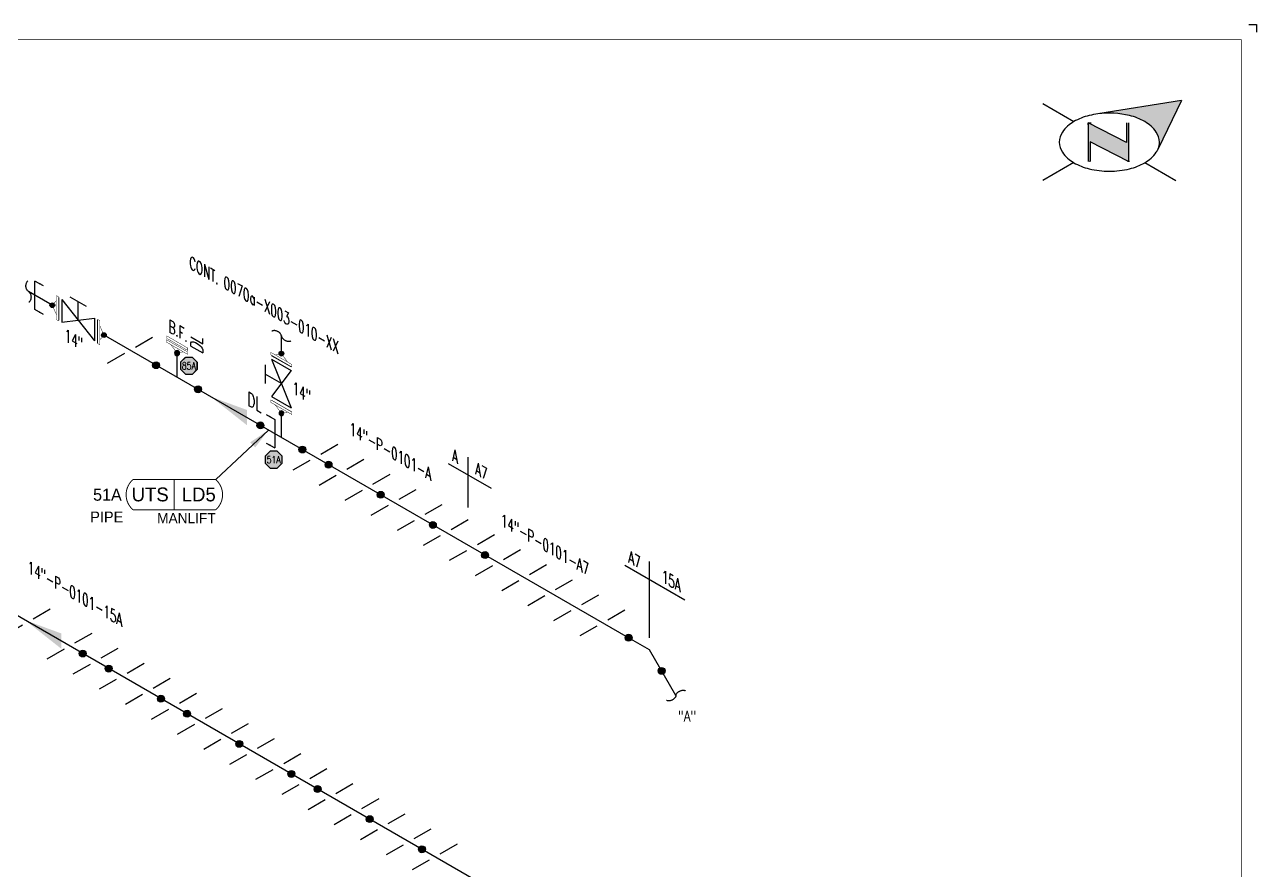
# Model space of a CAD drawing. Header units: inches. Extents: x 0 to 17.2, y 0 to 11.2.
# Drawn here: x 7.03 to 17.25, y 4.23 to 11.25 of the extents above; entities that cross this region are included whole.
import ezdxf
from ezdxf.enums import TextEntityAlignment as Align

# ---------------------------------------------------------------- set-up
doc = ezdxf.new("R2010")
doc.units = ezdxf.units.IN
doc.header["$MEASUREMENT"] = 0
doc.linetypes.add('HIDDEN2', pattern=[0.1875, 0.125, -0.0625])
for name, color, linetype in [('3', 1, 'Continuous'), ('BORDER', 3, 'Continuous'), ('COMP', 1, 'Continuous'), ('Continuation', 7, 'Continuous'), ('DL', 20, 'Continuous'), ('FITTINGS', 4, 'Continuous'), ('FLOW', 1, 'Continuous'), ('PART_PCML', 7, 'Continuous'), ('PART_SelectedCML_UT', 132, 'Continuous'), ('PIPE-ANNO', 150, 'HIDDEN2'), ('TEXT', 7, 'Continuous'), ('UNAS.PIPE', 251, 'Continuous'), ('WELD POINTS', 41, 'Continuous'), ('Welds', 7, 'Continuous')]:
    doc.layers.add(name, color=color, linetype=linetype)
doc.layers.add('PIPE', color=7, linetype='Continuous', lineweight=30)
doc.styles.add('CMLPAS', font='')
doc.styles.add('ISO30', font='simplex.shx', dxfattribs={"width": 0.85, "oblique": 30, "height": 0.075})
doc.styles.add('ISO330', font='romand.shx', dxfattribs={"width": 0.85, "height": 0.05})
doc.styles.add('PART_Standard', font='romans', dxfattribs={"width": 0.8, "height": 0.09})
doc.styles.add('Richmond', font='arial.ttf')
doc.styles.add('SIMPLEX', font='ROMANS')
doc.styles.get("Standard").update_dxf_attribs({"font": 'arial.ttf'})
doc.styles.get('CMLPAS').set_extended_font_data('Cordia New')
doc.dimstyles.new('Richmond', dxfattribs={"dimtxt": 0.18, "dimasz": 0.18, "dimexe": 0.18, "dimexo": 0.0625, "dimgap": 0.09, "dimtad": 0, "dimtih": 1, "dimtoh": 1, "dimdec": 4, "dimzin": 0, "dimdsep": 46, "dimtxsty": 'Richmond', "dimcen": 0.09, "dimadec": 0, "dimazin": 0, "dimtfac": 1, "dimtdec": 4, "dimtofl": 0, "dimtmove": 0, "dimatfit": 3, "dimfxl": 1, "dimtolj": 1, "dimtzin": 0, "dimarcsym": 0})
doc.dimstyles.get("Standard").update_dxf_attribs({"dimtxt": 0.18, "dimasz": 0.18, "dimexe": 0.18, "dimexo": 0.0625, "dimgap": 0.09, "dimtad": 0, "dimtih": 1, "dimtoh": 1, "dimdec": 4, "dimzin": 0, "dimdsep": 46, "dimtxsty": 'Standard', "dimcen": 0.09, "dimadec": 0, "dimazin": 0, "dimtfac": 1, "dimtdec": 4, "dimtofl": 0, "dimtmove": 0, "dimatfit": 3, "dimfxl": 1, "dimtolj": 1, "dimtzin": 0, "dimarcsym": 0})

# ---------------------------------------------------------------- blocks, each defined once
blk = doc.blocks.new('north2')
at = {"layer": 'BORDER'}
for points in [[(-0.706, -0.767, -0.156851), (-0.679, -0.851, -0.095667), (-0.689, -0.905), (-0.495, -0.504), (-1.19, -0.617, -0.092194), (-0.928, -0.631, -0.072341), (-0.801, -0.681, -0.106617)], [(-0.938, -1.011), (-0.936, -1.009), (-0.936, -0.691), (-0.952, -0.691), (-0.952, -0.853), (-1.27, -0.691), (-1.27, -0.707), (-1.27, -1.012), (-1.254, -1.012), (-1.254, -0.849)]]:
    blk.add_hatch(color=7, dxfattribs=at).paths.add_polyline_path(points)
at = {"layer": 'BORDER', "color": 7}
for p, q in [((-0.495, -0.504), (-1.19, -0.617)), ((-0.495, -0.504), (-0.689, -0.905)), ((-1.389, -0.681), (-1.646, -0.533)), ((-1.27, -0.691), (-1.27, -1.012)), ((-0.952, -0.853), (-1.27, -0.691)), ((-1.27, -0.707), (-1.27, -0.691)), ((-1.262, -0.691), (-1.246, -0.691)), ((-0.952, -0.691), (-0.952, -0.853)), ((-0.936, -0.691), (-0.936, -1.012)), ((-0.936, -1.012), (-1.254, -0.849)), ((-1.254, -0.849), (-1.254, -1.012)), ((-1.389, -1.021), (-1.646, -1.169)), ((-1.26, -1.011), (-1.262, -1.009)), ((-0.928, -1.012), (-0.944, -1.012)), ((-0.801, -1.021), (-0.544, -1.169))]:
    blk.add_line(p, q, dxfattribs=at)
for centre, radius, start, end in [((-1.095, -1.329), 0.719, 76.5505, 97.6203), ((-1.238, -0.944), 0.304, 120, 144.3429), ((-1.152, -1.093), 0.476, 103.4495, 120), ((-1.095, -1.329), 0.719, 97.6203, 103.4495), ((-1.039, -1.093), 0.476, 60, 76.5505), ((-0.953, -0.944), 0.304, 35.6571, 60), ((-1.367, -0.851), 0.144, 144.3429, 180), ((-0.823, -0.851), 0.144, 360, 35.6571), ((-1.367, -0.851), 0.144, 180, 215.6571), ((-0.823, -0.851), 0.144, 324.3429, 337.5547), ((-0.823, -0.851), 0.144, 337.5796, 360), ((-1.238, -0.758), 0.304, 215.6571, 240), ((-1.152, -0.609), 0.476, 240, 256.5505), ((-1.039, -0.609), 0.476, 283.4495, 300), ((-0.953, -0.758), 0.304, 300, 324.3429), ((-1.095, -0.373), 0.719, 256.5505, 270), ((-1.095, -0.373), 0.719, 270, 283.4495)]:
    blk.add_arc(centre, radius, start, end, dxfattribs=at)
blk = doc.blocks.new('A$C6804a2e5')
blk.add_blockref('north2', (0, 0))
blk = doc.blocks.new('A$C860dd1f6')
at = {"layer": 'PIPE'}
blk.add_blockref('A$C6804a2e5', (0, 0), dxfattribs=at)
blk = doc.blocks.new('Border')
at = {"layer": 'BORDER', "const_width": 0.005}
blk.add_lwpolyline([(0.25, 0.25), (17.25, 0.25), (17.25, 11.25), (0.25, 11.25)], close=True, dxfattribs=at)
blk = doc.blocks.new('1_Text_330')
at = {"layer": 'TEXT', "style": 'PART_Standard', "oblique": 330, "width": 0.8}
blk.add_attdef('3/4"', (0, 0), '', height=0.09, rotation=330, dxfattribs=at)
blk = doc.blocks.new('4_SUPPORT_I-BEAM_30')
at = {"color": 0, "linetype": 'ByBlock', "lineweight": -2}
for p, q in [((-0.044, 0.025), (-0.186, 0.107)), ((0.186, -0.107), (0.044, -0.025))]:
    blk.add_line(p, q, dxfattribs=at)
blk = doc.blocks.new('1_ARROW_FLOW_30')
at = {"color": 0, "linetype": 'ByBlock'}
blk.add_solid([(-0.15, -0.15), (0.15, 0.087), (-0.15, -0.023)], dxfattribs=at)
blk = doc.blocks.new('2_WELD_SINGLE_00')
at = {"linetype": 'ByBlock', "lineweight": -2}
h = blk.add_hatch(color=0, dxfattribs=at)
edge = h.paths.add_edge_path()
edge.add_arc((0, 0), 0.0286, 0, 360)
at = {"color": 0, "linetype": 'ByBlock', "lineweight": -2}
blk.add_circle((0, 0), 0.0286, dxfattribs=at)
blk = doc.blocks.new('1_BREAK-PIPE_PIPE_00')
at = {"color": 0, "linetype": 'ByBlock', "lineweight": -2}
for centre, major_axis in [((0.03, -0.092), (0, 0.101)), ((-0.03, 0.092), (0, -0.101))]:
    blk.add_ellipse(centre, major_axis=major_axis, ratio=0.711978, start_param=0.427466, end_param=3.141593, dxfattribs=at)
blk = doc.blocks.new('1_Tilde_00')
at = {"layer": 'PIPE-ANNO', "xscale": -0.5000000000000001, "yscale": 0.5, "zscale": 0.5}
blk.add_blockref('1_BREAK-PIPE_PIPE_00', (0, 0), dxfattribs=at)
blk = doc.blocks.new('1_Tilde_30')
at = {"layer": 'PIPE-ANNO', "xscale": -0.5000000000000001, "yscale": 0.5000000000000001, "zscale": 0.5000000000000001, "rotation": 114.4010914305396}
blk.add_blockref('1_BREAK-PIPE_PIPE_00', (0, 0), dxfattribs=at)
blk = doc.blocks.new('1_Cont_0')
at = {"layer": 'Continuation', "style": 'PART_Standard', "width": 0.8}
blk.add_attdef('CONT', (0, 0), '', height=0.09, dxfattribs=at)
blk = doc.blocks.new('3_VALVE_FLANGE_GATE_30')
at = {"color": 0, "linetype": 'ByBlock', "lineweight": -2}
blk.add_wipeout([(-0.162, -0.187), (-0.135, -0.172), (0, 0), (0.135, -0.016), (0.162, 0), (0.162, 0.187), (0.135, 0.172), (0, 0), (-0.135, 0.016), (-0.162, 0)], dxfattribs=at)
for p, q in [((0.135, 0.172), (-0.135, -0.172)), ((0.068, 0.195), (-0.068, 0.117)), ((0, 0), (0, 0.156)), ((0.135, 0.172), (0.135, -0.016)), ((0.162, 0.187), (0.162, 0)), ((-0.162, 0), (-0.162, -0.187)), ((-0.135, 0.016), (-0.135, -0.172)), ((0.135, -0.016), (-0.135, 0.016))]:
    blk.add_line(p, q, dxfattribs=at)
blk = doc.blocks.new('AM9A04')
at = {"linetype": 'Continuous', "const_width": 0.01}
blk.add_lwpolyline([(0, -0.289), (0, 0.289), (-0.05, 0.318), (-0.05, -0.26)], close=True, dxfattribs=at)
at = {"const_width": 0.01}
blk.add_lwpolyline([(-0.05, -0.144), (-0.15, 0.087), (-0.05, 0.202)], dxfattribs=at)
blk = doc.blocks.new('A09')
at = {"layer": 'Welds'}
h = blk.add_hatch(color=256, dxfattribs=at)
h.dxf.hatch_style = 1
h.paths.add_polyline_path([(-0.03, 0, 1), (0.03, 0, 1)])
blk.add_circle((0, 0), 0.03, dxfattribs=at)
blk = doc.blocks.new('*U27')
blk.add_wipeout([(0.052, -0.03), (0.017, -0.07), (0.017, -0.11), (0, -0.1), (0, 0.1), (0.017, 0.09), (0.017, 0.05)]).dxf.layer = 'COMP'
at = {"layer": '3', "xscale": 0.65, "yscale": 0.65, "zscale": 0.65}
blk.add_blockref('A09', (0.052, -0.03), dxfattribs=at)
at = {"layer": 'COMP', "xscale": 0.3466300616258731, "yscale": 0.3466300616258731, "zscale": 0.3466300616258731, "rotation": 180}
blk.add_blockref('AM9A04', (0, 0), dxfattribs=at)
blk = doc.blocks.new('1_Cont_330')
at = {"layer": 'Continuation', "style": 'PART_Standard', "oblique": 330, "width": 0.8}
blk.add_attdef('CONT.', (0, 0), '', height=0.09, rotation=330, dxfattribs=at)
blk = doc.blocks.new('*U55')
at = {"layer": 'WELD POINTS'}
for p, rotation in [((-0.174, 0.1), 239.9999999999815), ((0.174, -0.1), 149.9999999999985)]:
    blk.add_blockref('2_WELD_SINGLE_00', p, dxfattribs=dict(at, rotation=rotation))
blk = doc.blocks.new('DL_Vert_30')
at = {"layer": 'DL', "style": 'ISO30', "oblique": 30, "width": 0.85}
blk.add_text('DL', height=0.1, rotation=90, dxfattribs=at).set_placement((0, 0))
blk = doc.blocks.new('DL_330')
at = {"layer": 'DL', "style": 'ISO330', "oblique": 330, "width": 0.85}
blk.add_text('DL', height=0.1, rotation=330, dxfattribs=at).set_placement((0, 0))
blk = doc.blocks.new('*U75')
at = {"layer": 'PIPE-ANNO', "linetype": 'Continuous'}
for p, q in [((0, 0.1), (0, 0.518)), ((0.193, 0.256), (-0.165, 0.463))]:
    blk.add_line(p, q, dxfattribs=at)
at = {"layer": 'TEXT', "style": 'PART_Standard', "oblique": 330, "width": 0.8}
blk.add_attdef('SPEC_2_330/330', text='', height=0.09, rotation=330, dxfattribs=at).set_placement((0.158, 0.319), align=Align.RIGHT)
blk.add_attdef('SPEC_1_330/330', (-0.135, 0.489), '', height=0.09, rotation=330, dxfattribs=at)
blk = doc.blocks.new('*U76')
at = {"layer": 'PIPE-ANNO', "linetype": 'Continuous'}
for p, q in [((0, 0.1), (0, 0.733)), ((0.292, 0.414), (-0.205, 0.702))]:
    blk.add_line(p, q, dxfattribs=at)
at = {"layer": 'TEXT', "style": 'PART_Standard', "oblique": 330, "width": 0.8}
blk.add_attdef('SPEC_2_330/330', text='', height=0.09, rotation=330, dxfattribs=at).set_placement((0.257, 0.477), align=Align.RIGHT)
blk.add_attdef('SPEC_1_330/330', (-0.176, 0.727), '', height=0.09, rotation=330, dxfattribs=at)
blk = doc.blocks.new('PART_PCML')
blk.add_hatch(color=0).paths.add_polyline_path([(-0.07, -0.029), (-0.029, -0.07), (0.029, -0.07), (0.07, -0.029), (0.07, 0.029), (0.029, 0.07), (-0.029, 0.07), (-0.07, 0.029)])
at = {"color": 7, "const_width": 0.009}
blk.add_lwpolyline([(-0.07, 0.029), (-0.029, 0.07), (0.029, 0.07), (0.07, 0.029), (0.07, -0.029), (0.029, -0.07), (-0.029, -0.07), (-0.07, -0.029), (-0.07, 0.029), (-0.029, 0.07)], dxfattribs=at)
at = {"color": 18, "true_color": 0x000000}
blk.add_lwpolyline([(-0.029, 0.07), (-0.07, 0.029), (-0.07, -0.029), (-0.029, -0.07), (0.029, -0.07), (0.07, -0.029), (0.07, 0.029), (0.029, 0.07)], close=True, dxfattribs=at)
at = {"color": 7, "true_color": 0xffffff, "style": 'SIMPLEX', "width": 0.8, "flags": 1}
for tag, p in [('CIRCUIT', (-0.094, 0.089)), ('DM', (-0.053, -0.133)), ('TYPE', (-0.075, -0.204))]:
    blk.add_attdef(tag, p, '', height=0.0586, dxfattribs=at)
at = {"color": 7, "true_color": 0xffffff, "style": 'SIMPLEX', "width": 0.8}
blk.add_attdef('DMDISP', text='', height=0.0586, dxfattribs=at).set_placement((0, 0), align=Align.MIDDLE_CENTER)
blk = doc.blocks.new('CMLPAS')
at = {"const_width": 0.008}
blk.add_lwpolyline([(0.063, 0.125, 0.454441), (0.063, -0.125), (0.75, -0.125, 0.454441), (0.75, 0.125)], format="xyb", close=True, dxfattribs=at)
blk.add_lwpolyline([(0.406, -0.125), (0.406, 0.125)], dxfattribs=at)
at = {"style": 'CMLPAS', "flags": 1}
for tag, p in [('STATE', (0.75, 0.623)), ('DL', (0.75, 0.482)), ('CIRCUIT', (0.75, 0.341)), ('SUBSINTERVAL(MONTHS)', (-0.025, -0.335)), ('OLD_ID', (0.75, -0.337)), ('OLD_NDE', (0.75, -0.478)), ('OLD_ENTY', (0.741, -0.636)), ('SIZE', (0.747, -0.761)), ('SPEC', (0.747, -0.902)), ('JUSTIFY', (0.747, -1.043)), ('COMMENTS', (0.747, -1.185)), ('OLD_ASSET', (0.75, -1.326)), ('SCHED', (0.737, -1.469)), ('NOM_THICK', (0.752, -1.61)), ('CORR_ALLOW', (0.763, -1.745)), ('TML_STATUS', (0.772, -1.878)), ('FLOW_ORDER', (0.778, -2.13))]:
    blk.add_attdef(tag, text='', height=0.1, dxfattribs=at).set_placement(p, align=Align.MIDDLE_RIGHT)
at = {"style": 'CMLPAS'}
for tag, height, p in [('CHILD', 0.25, (0.75, 0.269)), ('###', 0.115, (0.75, 0.002)), ('ACCESS', 0.085, (0.75, -0.195))]:
    blk.add_attdef(tag, text='', height=height, dxfattribs=at).set_placement(p, align=Align.MIDDLE_RIGHT)
at = {"color": 152, "style": 'CMLPAS'}
for tag, height, p in [('SPECIAL', 0.085, (0.405, 0.19)), ('DM-TYPE', 0.1, (-0.03, 0)), ('COMP', 0.09, (-0.017, -0.185))]:
    blk.add_attdef(tag, text='', height=height, dxfattribs=at).set_placement(p, align=Align.MIDDLE_RIGHT)
at = {"style": 'CMLPAS'}
blk.add_attdef('NDE', text='', height=0.115, dxfattribs=at).set_placement((0.206, 0.002), align=Align.MIDDLE_CENTER)
blk = doc.blocks.new('*U71')
at = {"color": 20, "linetype": 'ByBlock', "ltscale": 0.7}
blk.add_line((0.054, -0.15), (0.054, 0.087), dxfattribs=at)
for points in [[(0.126, 0.046), (0.054, 0.087)], [(0.126, -0.191), (0.054, -0.15)]]:
    blk.add_leader(points, dimstyle='Richmond', override={"dimasz": 0.04, "dimgap": 0.09, "dimtad": 0}, dxfattribs=at)
blk = doc.blocks.new('*U72')
at = {"color": 20, "linetype": 'ByBlock', "ltscale": 0.7}
blk.add_line((-0.054, 0.15), (-0.054, -0.087), dxfattribs=at)
for points in [[(-0.126, 0.191), (-0.054, 0.15)], [(-0.126, -0.046), (-0.054, -0.087)]]:
    blk.add_leader(points, dimstyle='Richmond', override={"dimasz": 0.04, "dimgap": 0.09, "dimtad": 0}, dxfattribs=at)

msp = doc.modelspace()

# ---------------------------------------------------------------- linework, layer by layer
for p, q in [((17.188, 11.25), (17.25, 11.25)), ((17.25, 11.25), (17.25, 11.188)), ((12.938, 2.894), (3.102, 8.573))]:
    msp.add_line(p, q)
at = {"layer": 'COMP', "linetype": 'Continuous', "const_width": 0.00347}
msp.add_lwpolyline([(8.208, 8.645), (8.381, 8.545), (8.381, 8.565), (8.208, 8.665)], close=True, dxfattribs=at)
at = {"layer": 'PIPE'}
for p, q in [((12.04, 6.159), (7.31, 8.89)), ((8.293, 8.322), (8.293, 8.523)), ((9.159, 7.822), (9.159, 8.458))]:
    msp.add_line(p, q, dxfattribs=at)
at = {"layer": 'UNAS.PIPE'}
for p, q in [((7.31, 8.89), (7.06, 9.034)), ((9.159, 8.458), (9.159, 8.665)), ((12.214, 6.058), (12.04, 6.159)), ((12.433, 5.679), (12.214, 6.058))]:
    msp.add_line(p, q, dxfattribs=at)

# ---------------------------------------------------------------- block references
for name, p in [('1_Tilde_00', (7.06, 9.034)), ('1_Tilde_30', (12.433, 5.679))]:
    msp.add_blockref(name, p)
at = {"xscale": -1}
msp.add_blockref('1_Tilde_30', (9.159, 8.665), dxfattribs=at)
at = {"layer": 'BORDER'}
for name, p in [('Border', (-0.125, -0.125)), ('A$C860dd1f6', (17.125, 11.125))]:
    msp.add_blockref(name, p, dxfattribs=at)
at = {"layer": 'COMP', "xscale": -0.3466300616258732, "yscale": 0.3466300616258732, "zscale": 0.3466300616258732, "rotation": 240}
msp.add_blockref('AM9A04', (8.293, 8.583), dxfattribs=at)
at = {"layer": 'Continuation'}
msp.add_blockref('1_Cont_0', (12.449, 5.463), dxfattribs=at).add_auto_attribs({'CONT': '"A"'})
at = {"layer": 'DL'}
for name, p in [('*U71', (7.06, 9.034)), ('DL_Vert_30', (8.507, 8.509))]:
    msp.add_blockref(name, p, dxfattribs=at)
at = {"layer": 'FITTINGS', "xscale": -1}
for p in [(7.903, 8.547), (9.442, 7.659), (9.658, 7.534), (9.875, 7.409), (10.091, 7.284), (10.308, 7.159), (10.524, 7.034), (10.741, 6.909), (10.957, 6.784), (11.174, 6.659), (11.39, 6.534), (11.607, 6.409), (7.055, 6.291), (11.823, 6.284), (7.402, 6.091), (7.618, 5.966), (7.835, 5.841), (8.051, 5.716), (8.268, 5.591), (8.484, 5.466), (8.701, 5.341), (8.917, 5.216), (9.134, 5.091), (9.35, 4.966), (9.567, 4.841), (9.783, 4.716), (10, 4.591), (10.216, 4.466), (10.433, 4.341)]:
    msp.add_blockref('4_SUPPORT_I-BEAM_30', p, dxfattribs=at)
at = {"layer": 'FLOW', "xscale": -1}
msp.add_blockref('1_ARROW_FLOW_30', (7.182, 6.218), dxfattribs=at)
at = {"layer": 'PART_PCML', "color": 13}
msp.add_blockref('PART_PCML', (8.391, 8.417), dxfattribs=at).add_auto_attribs({'DMDISP': '85A'})
at = {"layer": 'PART_PCML', "color": 96}
msp.add_blockref('PART_PCML', (9.095, 7.638), dxfattribs=at).add_auto_attribs({'DMDISP': '51A'})
at = {"layer": 'PART_SelectedCML_UT'}
msp.add_blockref('CMLPAS', (7.864, 7.347), dxfattribs=at).add_auto_attribs({'###': 'LD5', 'NDE': 'UTS', 'DM-TYPE': '51A', 'COMP': 'PIPE', 'ACCESS': 'MANLIFT'})
at = {"layer": 'PIPE-ANNO'}
for name, p, values in [('*U75', (10.71, 7.141), {'SPEC_2_330/330': 'A7', 'SPEC_1_330/330': 'A'}), ('*U76', (12.214, 6.058), {'SPEC_2_330/330': '15A', 'SPEC_1_330/330': 'A7'})]:
    msp.add_blockref(name, p, dxfattribs=at).add_auto_attribs(values)
at = {"layer": 'TEXT'}
for p, values in [((8.223, 8.701), {'3/4"': 'B.F.'}), ((9.725, 7.851), {'3/4"': '14"-P-0101-A'}), ((10.981, 7.091), {'3/4"': '14"-P-0101-A7'}), ((7.054, 6.7), {'3/4"': '14"-P-0101-15A'})]:
    msp.add_blockref('1_Text_330', p, dxfattribs=at).add_auto_attribs(values)
at = {"layer": 'UNAS.PIPE'}
for p, rotation in [((12.04, 6.159), 330.0000000000002), ((12.314, 5.884), 30.00000000000179)]:
    msp.add_blockref('2_WELD_SINGLE_00', p, dxfattribs=dict(at, rotation=rotation))
at = {"layer": 'WELD POINTS'}
for name, p in [('*U55', (8.293, 8.322)), ('2_WELD_SINGLE_00', (9.55, 7.596)), ('2_WELD_SINGLE_00', (9.983, 7.346)), ('2_WELD_SINGLE_00', (10.416, 7.096)), ('2_WELD_SINGLE_00', (10.849, 6.846)), ('2_WELD_SINGLE_00', (7.51, 6.028)), ('2_WELD_SINGLE_00', (7.726, 5.903)), ('2_WELD_SINGLE_00', (8.159, 5.653)), ('2_WELD_SINGLE_00', (8.376, 5.528)), ('2_WELD_SINGLE_00', (8.809, 5.278)), ('2_WELD_SINGLE_00', (9.242, 5.028)), ('2_WELD_SINGLE_00', (9.459, 4.903)), ('2_WELD_SINGLE_00', (9.892, 4.653)), ('2_WELD_SINGLE_00', (10.325, 4.403))]:
    msp.add_blockref(name, p, dxfattribs=at)
at = {"layer": 'Welds', "xscale": -0.7, "yscale": 0.7, "zscale": 0.7, "rotation": 180}
msp.add_blockref('A09', (8.293, 8.523), dxfattribs=at)

# ---------------------------------------------------------------- leaders
at = {"layer": 'PART_SelectedCML_UT'}
msp.add_leader([(9.052, 7.884), (8.614, 7.472)], dimstyle='Standard', dxfattribs=at)

# ---------------------------------------------------------------- next in the draw order: block references
at = {"layer": 'FITTINGS', "xscale": -1}
msp.add_blockref('3_VALVE_FLANGE_GATE_30', (7.472, 8.796), dxfattribs=at)
at = {"layer": 'FITTINGS', "rotation": 59.99999999999999}
msp.add_blockref('3_VALVE_FLANGE_GATE_30', (9.159, 8.27), dxfattribs=at)

# ---------------------------------------------------------------- next in the draw order: block references
at = {"layer": 'COMP', "ltscale": 0.65}
msp.add_blockref('*U27', (7.634, 8.702), dxfattribs=at)
at = {"layer": 'FLOW', "xscale": -1}
msp.add_blockref('1_ARROW_FLOW_30', (8.724, 8.073), dxfattribs=at)
at = {"layer": 'TEXT'}
for p in [(7.361, 8.625), (9.252, 8.189)]:
    msp.add_blockref('1_Text_330', p, dxfattribs=at).add_auto_attribs({'3/4"': '14"'})

# ---------------------------------------------------------------- next in the draw order: wipeouts: each hides what was drawn before it
for points in [[(7.258, 8.92), (7.292, 8.96), (7.292, 9), (7.31, 8.99), (7.31, 8.79), (7.292, 8.8), (7.292, 8.84)], [(9.159, 8.518), (9.107, 8.508), (9.073, 8.528), (9.073, 8.508), (9.246, 8.408), (9.246, 8.428), (9.211, 8.448)]]:
    msp.add_wipeout(points).dxf.layer = 'UNAS.PIPE'

# ---------------------------------------------------------------- next in the draw order: hatches: boundary and pattern name
at = {"layer": 'UNAS.PIPE'}
h = msp.add_hatch(color=256, dxfattribs=at)
h.dxf.hatch_style = 1
h.paths.add_polyline_path([(7.277, 8.92, 1), (7.238, 8.92, 1)])
h = msp.add_hatch(color=256, dxfattribs=at)
h.dxf.hatch_style = 1
h.paths.add_polyline_path([(9.179, 8.518, 1), (9.14, 8.518, 1)])

# ---------------------------------------------------------------- next in the draw order: linework, layer by layer
for centre in [(7.258, 8.92), (9.159, 8.518)]:
    msp.add_circle(centre, 0.0195, dxfattribs=at)

# ---------------------------------------------------------------- next in the draw order: block references
at = {"layer": 'COMP', "ltscale": 0.65, "xscale": -1, "rotation": 59.99999999999987}
msp.add_blockref('*U27', (9.159, 8.083), dxfattribs=at)
at = {"layer": 'Continuation'}
msp.add_blockref('1_Cont_330', (8.394, 9.229), dxfattribs=at).add_auto_attribs({'CONT.': 'CONT. 0070a-X003-010-XX'})
at = {"layer": 'UNAS.PIPE', "xscale": 0.3466300616258731, "yscale": 0.3466300616258731, "zscale": 0.3466300616258731}
msp.add_blockref('AM9A04', (7.31, 8.89), dxfattribs=at)
at = {"layer": 'UNAS.PIPE', "xscale": -0.3466300616258731, "yscale": 0.3466300616258731, "zscale": 0.3466300616258731, "rotation": 59.99999999999987}
msp.add_blockref('AM9A04', (9.159, 8.458), dxfattribs=at)

# ---------------------------------------------------------------- next in the draw order: block references
msp.add_blockref('DL_330', (8.875, 8.093))
at = {"layer": 'DL'}
msp.add_blockref('*U72', (9.159, 7.822), dxfattribs=at)
at = {"layer": 'WELD POINTS'}
msp.add_blockref('*U55', (9.159, 7.822), dxfattribs=at)

doc.saveas('drawing.dxf')
